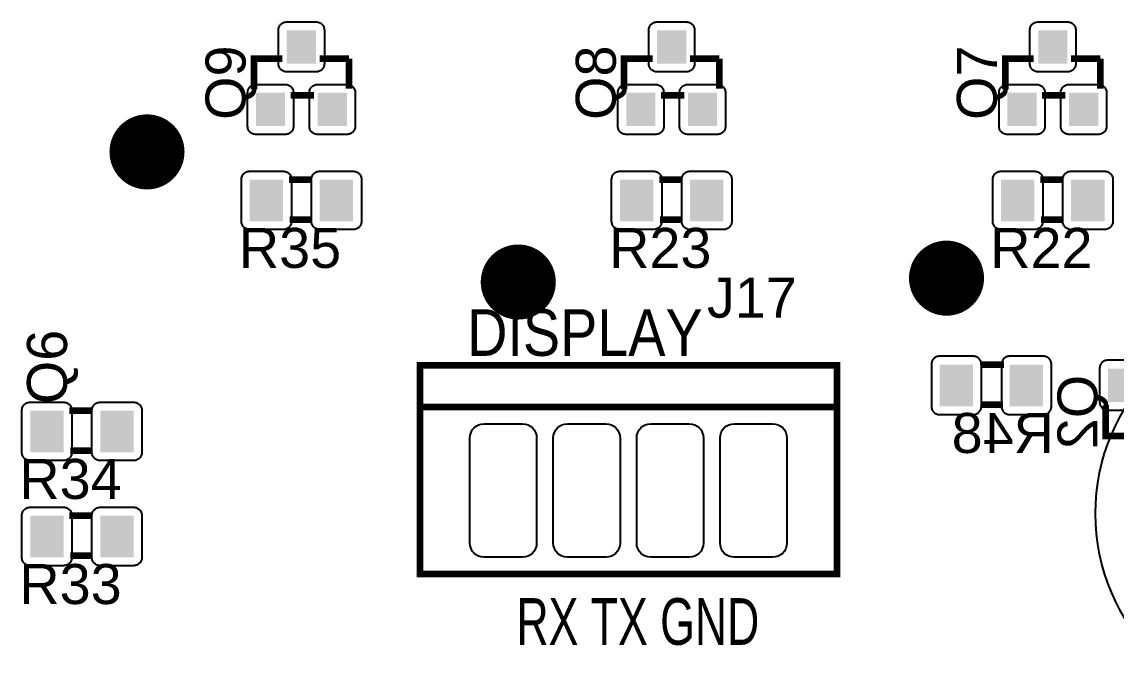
# Model space of a CAD drawing. Header units: inches. Extents: x -2.29 to 2.29, y -2.44 to 2.44.
# Drawn here: x -0.597 to 0.715, y 0.016 to 0.778 of the extents above; entities that cross this region are included whole.
import ezdxf

# ---------------------------------------------------------------- set-up
doc = ezdxf.new("R2010")
doc.units = ezdxf.units.IN
doc.layers.get('0').update_dxf_attribs({"linetype": 'CONTINUOUS'})

# ---------------------------------------------------------------- blocks, each defined once
blk = doc.blocks.new('RPAD')
blk.add_trace([(-0.5, -0.5), (-0.5, 0.5), (0.5, -0.5), (0.5, 0.5)])
blk = doc.blocks.new('EPAD')
at = {"const_width": 0.5}
blk.add_lwpolyline([(-0.25, 0, 1), (0.25, 0, 1)], format="xyb", close=True, dxfattribs=at)

msp = doc.modelspace()

# ---------------------------------------------------------------- linework, layer by layer
for points in [[(-0.244232, 0.718374), (-0.279232, 0.718374), (-0.280272, 0.718424), (-0.281277, 0.718573), (-0.282244, 0.718815), (-0.283168, 0.719146), (-0.284044, 0.71956), (-0.284868, 0.720055), (-0.285636, 0.720624), (-0.286342, 0.721265), (-0.286982, 0.721971), (-0.287551, 0.722738), (-0.288046, 0.723562), (-0.288461, 0.724439), (-0.288791, 0.725363), (-0.289033, 0.72633), (-0.289182, 0.727335), (-0.289232, 0.728374), (-0.289232, 0.768374), (-0.289182, 0.769413), (-0.289033, 0.770419), (-0.288791, 0.771385), (-0.288461, 0.772309), (-0.288046, 0.773186), (-0.287551, 0.77401), (-0.286982, 0.774777), (-0.286342, 0.775483), (-0.285636, 0.776124), (-0.284868, 0.776693), (-0.284044, 0.777188), (-0.283168, 0.777602), (-0.282244, 0.777933), (-0.281277, 0.778175), (-0.280272, 0.778324), (-0.279232, 0.778374), (-0.244232, 0.778374), (-0.243193, 0.778324), (-0.242188, 0.778175), (-0.241221, 0.777933), (-0.240297, 0.777602), (-0.23942, 0.777188), (-0.238596, 0.776693), (-0.237829, 0.776124), (-0.237123, 0.775483), (-0.236483, 0.774777), (-0.235913, 0.77401), (-0.235419, 0.773186), (-0.235004, 0.772309), (-0.234673, 0.771385), (-0.234431, 0.770419), (-0.234283, 0.769413), (-0.234232, 0.768374), (-0.234232, 0.728374), (-0.234283, 0.727335), (-0.234431, 0.72633), (-0.234673, 0.725363), (-0.235004, 0.724439), (-0.235419, 0.723562), (-0.235913, 0.722738), (-0.236483, 0.721971), (-0.237123, 0.721265), (-0.237829, 0.720624), (-0.238596, 0.720055), (-0.23942, 0.71956), (-0.240297, 0.719146), (-0.241221, 0.718815), (-0.242188, 0.718573), (-0.243193, 0.718424), (-0.244232, 0.718374)], [(0.199768, 0.718374), (0.164768, 0.718374), (0.163728, 0.718424), (0.162723, 0.718573), (0.161756, 0.718815), (0.160832, 0.719146), (0.159956, 0.71956), (0.159132, 0.720055), (0.158364, 0.720624), (0.157658, 0.721265), (0.157018, 0.721971), (0.156449, 0.722738), (0.155954, 0.723562), (0.155539, 0.724439), (0.155209, 0.725363), (0.154967, 0.72633), (0.154818, 0.727335), (0.154768, 0.728374), (0.154768, 0.768374), (0.154818, 0.769413), (0.154967, 0.770419), (0.155209, 0.771385), (0.155539, 0.772309), (0.155954, 0.773186), (0.156449, 0.77401), (0.157018, 0.774777), (0.157658, 0.775483), (0.158364, 0.776124), (0.159132, 0.776693), (0.159956, 0.777188), (0.160832, 0.777602), (0.161756, 0.777933), (0.162723, 0.778175), (0.163728, 0.778324), (0.164768, 0.778374), (0.199768, 0.778374), (0.200807, 0.778324), (0.201812, 0.778175), (0.202779, 0.777933), (0.203703, 0.777602), (0.20458, 0.777188), (0.205404, 0.776693), (0.206171, 0.776124), (0.206877, 0.775483), (0.207517, 0.774777), (0.208087, 0.77401), (0.208581, 0.773186), (0.208996, 0.772309), (0.209327, 0.771385), (0.209569, 0.770419), (0.209717, 0.769413), (0.209768, 0.768374), (0.209768, 0.728374), (0.209717, 0.727335), (0.209569, 0.72633), (0.209327, 0.725363), (0.208996, 0.724439), (0.208581, 0.723562), (0.208087, 0.722738), (0.207517, 0.721971), (0.206877, 0.721265), (0.206171, 0.720624), (0.205404, 0.720055), (0.20458, 0.71956), (0.203703, 0.719146), (0.202779, 0.718815), (0.201812, 0.718573), (0.200807, 0.718424), (0.199768, 0.718374)], [(0.656768, 0.718374), (0.621768, 0.718374), (0.620728, 0.718424), (0.619723, 0.718573), (0.618756, 0.718815), (0.617832, 0.719146), (0.616956, 0.71956), (0.616132, 0.720055), (0.615364, 0.720624), (0.614658, 0.721265), (0.614018, 0.721971), (0.613449, 0.722738), (0.612954, 0.723562), (0.612539, 0.724439), (0.612209, 0.725363), (0.611967, 0.72633), (0.611818, 0.727335), (0.611768, 0.728374), (0.611768, 0.768374), (0.611818, 0.769413), (0.611967, 0.770419), (0.612209, 0.771385), (0.612539, 0.772309), (0.612954, 0.773186), (0.613449, 0.77401), (0.614018, 0.774777), (0.614658, 0.775483), (0.615364, 0.776124), (0.616132, 0.776693), (0.616956, 0.777188), (0.617832, 0.777602), (0.618756, 0.777933), (0.619723, 0.778175), (0.620728, 0.778324), (0.621768, 0.778374), (0.656768, 0.778374), (0.657807, 0.778324), (0.658812, 0.778175), (0.659779, 0.777933), (0.660703, 0.777602), (0.66158, 0.777188), (0.662404, 0.776693), (0.663171, 0.776124), (0.663877, 0.775483), (0.664517, 0.774777), (0.665087, 0.77401), (0.665581, 0.773186), (0.665996, 0.772309), (0.666327, 0.771385), (0.666569, 0.770419), (0.666717, 0.769413), (0.666768, 0.768374), (0.666768, 0.728374), (0.666717, 0.727335), (0.666569, 0.72633), (0.666327, 0.725363), (0.665996, 0.724439), (0.665581, 0.723562), (0.665087, 0.722738), (0.664517, 0.721971), (0.663877, 0.721265), (0.663171, 0.720624), (0.662404, 0.720055), (0.66158, 0.71956), (0.660703, 0.719146), (0.659779, 0.718815), (0.658812, 0.718573), (0.657807, 0.718424), (0.656768, 0.718374)], [(-0.281232, 0.643374), (-0.316232, 0.643374), (-0.317272, 0.643424), (-0.318277, 0.643573), (-0.319244, 0.643815), (-0.320168, 0.644146), (-0.321044, 0.64456), (-0.321868, 0.645055), (-0.322636, 0.645624), (-0.323342, 0.646265), (-0.323982, 0.646971), (-0.324551, 0.647738), (-0.325046, 0.648562), (-0.325461, 0.649439), (-0.325791, 0.650363), (-0.326033, 0.65133), (-0.326182, 0.652335), (-0.326232, 0.653374), (-0.326232, 0.693374), (-0.326182, 0.694413), (-0.326033, 0.695419), (-0.325791, 0.696385), (-0.325461, 0.697309), (-0.325046, 0.698186), (-0.324551, 0.69901), (-0.323982, 0.699777), (-0.323342, 0.700483), (-0.322636, 0.701124), (-0.321868, 0.701693), (-0.321044, 0.702188), (-0.320168, 0.702602), (-0.319244, 0.702933), (-0.318277, 0.703175), (-0.317272, 0.703324), (-0.316232, 0.703374), (-0.281232, 0.703374), (-0.280193, 0.703324), (-0.279188, 0.703175), (-0.278221, 0.702933), (-0.277297, 0.702602), (-0.27642, 0.702188), (-0.275596, 0.701693), (-0.274829, 0.701124), (-0.274123, 0.700483), (-0.273483, 0.699777), (-0.272913, 0.69901), (-0.272419, 0.698186), (-0.272004, 0.697309), (-0.271673, 0.696385), (-0.271431, 0.695419), (-0.271283, 0.694413), (-0.271232, 0.693374), (-0.271232, 0.653374), (-0.271283, 0.652335), (-0.271431, 0.65133), (-0.271673, 0.650363), (-0.272004, 0.649439), (-0.272419, 0.648562), (-0.272913, 0.647738), (-0.273483, 0.646971), (-0.274123, 0.646265), (-0.274829, 0.645624), (-0.275596, 0.645055), (-0.27642, 0.64456), (-0.277297, 0.644146), (-0.278221, 0.643815), (-0.279188, 0.643573), (-0.280193, 0.643424), (-0.281232, 0.643374)], [(-0.207232, 0.643374), (-0.242232, 0.643374), (-0.243272, 0.643424), (-0.244277, 0.643573), (-0.245244, 0.643815), (-0.246168, 0.644146), (-0.247044, 0.64456), (-0.247868, 0.645055), (-0.248636, 0.645624), (-0.249342, 0.646265), (-0.249982, 0.646971), (-0.250551, 0.647738), (-0.251046, 0.648562), (-0.251461, 0.649439), (-0.251791, 0.650363), (-0.252033, 0.65133), (-0.252182, 0.652335), (-0.252232, 0.653374), (-0.252232, 0.693374), (-0.252182, 0.694413), (-0.252033, 0.695419), (-0.251791, 0.696385), (-0.251461, 0.697309), (-0.251046, 0.698186), (-0.250551, 0.69901), (-0.249982, 0.699777), (-0.249342, 0.700483), (-0.248636, 0.701124), (-0.247868, 0.701693), (-0.247044, 0.702188), (-0.246168, 0.702602), (-0.245244, 0.702933), (-0.244277, 0.703175), (-0.243272, 0.703324), (-0.242232, 0.703374), (-0.207232, 0.703374), (-0.206193, 0.703324), (-0.205188, 0.703175), (-0.204221, 0.702933), (-0.203297, 0.702602), (-0.20242, 0.702188), (-0.201596, 0.701693), (-0.200829, 0.701124), (-0.200123, 0.700483), (-0.199483, 0.699777), (-0.198913, 0.69901), (-0.198419, 0.698186), (-0.198004, 0.697309), (-0.197673, 0.696385), (-0.197431, 0.695419), (-0.197283, 0.694413), (-0.197232, 0.693374), (-0.197232, 0.653374), (-0.197283, 0.652335), (-0.197431, 0.65133), (-0.197673, 0.650363), (-0.198004, 0.649439), (-0.198419, 0.648562), (-0.198913, 0.647738), (-0.199483, 0.646971), (-0.200123, 0.646265), (-0.200829, 0.645624), (-0.201596, 0.645055), (-0.20242, 0.64456), (-0.203297, 0.644146), (-0.204221, 0.643815), (-0.205188, 0.643573), (-0.206193, 0.643424), (-0.207232, 0.643374)], [(0.162768, 0.643374), (0.127768, 0.643374), (0.126728, 0.643424), (0.125723, 0.643573), (0.124756, 0.643815), (0.123832, 0.644146), (0.122956, 0.64456), (0.122132, 0.645055), (0.121364, 0.645624), (0.120658, 0.646265), (0.120018, 0.646971), (0.119449, 0.647738), (0.118954, 0.648562), (0.118539, 0.649439), (0.118209, 0.650363), (0.117967, 0.65133), (0.117818, 0.652335), (0.117768, 0.653374), (0.117768, 0.693374), (0.117818, 0.694413), (0.117967, 0.695419), (0.118209, 0.696385), (0.118539, 0.697309), (0.118954, 0.698186), (0.119449, 0.69901), (0.120018, 0.699777), (0.120658, 0.700483), (0.121364, 0.701124), (0.122132, 0.701693), (0.122956, 0.702188), (0.123832, 0.702602), (0.124756, 0.702933), (0.125723, 0.703175), (0.126728, 0.703324), (0.127768, 0.703374), (0.162768, 0.703374), (0.163807, 0.703324), (0.164812, 0.703175), (0.165779, 0.702933), (0.166703, 0.702602), (0.16758, 0.702188), (0.168404, 0.701693), (0.169171, 0.701124), (0.169877, 0.700483), (0.170517, 0.699777), (0.171087, 0.69901), (0.171581, 0.698186), (0.171996, 0.697309), (0.172327, 0.696385), (0.172569, 0.695419), (0.172717, 0.694413), (0.172768, 0.693374), (0.172768, 0.653374), (0.172717, 0.652335), (0.172569, 0.65133), (0.172327, 0.650363), (0.171996, 0.649439), (0.171581, 0.648562), (0.171087, 0.647738), (0.170517, 0.646971), (0.169877, 0.646265), (0.169171, 0.645624), (0.168404, 0.645055), (0.16758, 0.64456), (0.166703, 0.644146), (0.165779, 0.643815), (0.164812, 0.643573), (0.163807, 0.643424), (0.162768, 0.643374)], [(0.236768, 0.643374), (0.201768, 0.643374), (0.200728, 0.643424), (0.199723, 0.643573), (0.198756, 0.643815), (0.197832, 0.644146), (0.196956, 0.64456), (0.196132, 0.645055), (0.195364, 0.645624), (0.194658, 0.646265), (0.194018, 0.646971), (0.193449, 0.647738), (0.192954, 0.648562), (0.192539, 0.649439), (0.192209, 0.650363), (0.191967, 0.65133), (0.191818, 0.652335), (0.191768, 0.653374), (0.191768, 0.693374), (0.191818, 0.694413), (0.191967, 0.695419), (0.192209, 0.696385), (0.192539, 0.697309), (0.192954, 0.698186), (0.193449, 0.69901), (0.194018, 0.699777), (0.194658, 0.700483), (0.195364, 0.701124), (0.196132, 0.701693), (0.196956, 0.702188), (0.197832, 0.702602), (0.198756, 0.702933), (0.199723, 0.703175), (0.200728, 0.703324), (0.201768, 0.703374), (0.236768, 0.703374), (0.237807, 0.703324), (0.238812, 0.703175), (0.239779, 0.702933), (0.240703, 0.702602), (0.24158, 0.702188), (0.242404, 0.701693), (0.243171, 0.701124), (0.243877, 0.700483), (0.244517, 0.699777), (0.245087, 0.69901), (0.245581, 0.698186), (0.245996, 0.697309), (0.246327, 0.696385), (0.246569, 0.695419), (0.246717, 0.694413), (0.246768, 0.693374), (0.246768, 0.653374), (0.246717, 0.652335), (0.246569, 0.65133), (0.246327, 0.650363), (0.245996, 0.649439), (0.245581, 0.648562), (0.245087, 0.647738), (0.244517, 0.646971), (0.243877, 0.646265), (0.243171, 0.645624), (0.242404, 0.645055), (0.24158, 0.64456), (0.240703, 0.644146), (0.239779, 0.643815), (0.238812, 0.643573), (0.237807, 0.643424), (0.236768, 0.643374)], [(0.619768, 0.643374), (0.584768, 0.643374), (0.583728, 0.643424), (0.582723, 0.643573), (0.581756, 0.643815), (0.580832, 0.644146), (0.579956, 0.64456), (0.579132, 0.645055), (0.578364, 0.645624), (0.577658, 0.646265), (0.577018, 0.646971), (0.576449, 0.647738), (0.575954, 0.648562), (0.575539, 0.649439), (0.575209, 0.650363), (0.574967, 0.65133), (0.574818, 0.652335), (0.574768, 0.653374), (0.574768, 0.693374), (0.574818, 0.694413), (0.574967, 0.695419), (0.575209, 0.696385), (0.575539, 0.697309), (0.575954, 0.698186), (0.576449, 0.69901), (0.577018, 0.699777), (0.577658, 0.700483), (0.578364, 0.701124), (0.579132, 0.701693), (0.579956, 0.702188), (0.580832, 0.702602), (0.581756, 0.702933), (0.582723, 0.703175), (0.583728, 0.703324), (0.584768, 0.703374), (0.619768, 0.703374), (0.620807, 0.703324), (0.621812, 0.703175), (0.622779, 0.702933), (0.623703, 0.702602), (0.62458, 0.702188), (0.625404, 0.701693), (0.626171, 0.701124), (0.626877, 0.700483), (0.627517, 0.699777), (0.628087, 0.69901), (0.628581, 0.698186), (0.628996, 0.697309), (0.629327, 0.696385), (0.629569, 0.695419), (0.629717, 0.694413), (0.629768, 0.693374), (0.629768, 0.653374), (0.629717, 0.652335), (0.629569, 0.65133), (0.629327, 0.650363), (0.628996, 0.649439), (0.628581, 0.648562), (0.628087, 0.647738), (0.627517, 0.646971), (0.626877, 0.646265), (0.626171, 0.645624), (0.625404, 0.645055), (0.62458, 0.64456), (0.623703, 0.644146), (0.622779, 0.643815), (0.621812, 0.643573), (0.620807, 0.643424), (0.619768, 0.643374)], [(0.693768, 0.643374), (0.658768, 0.643374), (0.657728, 0.643424), (0.656723, 0.643573), (0.655756, 0.643815), (0.654832, 0.644146), (0.653956, 0.64456), (0.653132, 0.645055), (0.652364, 0.645624), (0.651658, 0.646265), (0.651018, 0.646971), (0.650449, 0.647738), (0.649954, 0.648562), (0.649539, 0.649439), (0.649209, 0.650363), (0.648967, 0.65133), (0.648818, 0.652335), (0.648768, 0.653374), (0.648768, 0.693374), (0.648818, 0.694413), (0.648967, 0.695419), (0.649209, 0.696385), (0.649539, 0.697309), (0.649954, 0.698186), (0.650449, 0.69901), (0.651018, 0.699777), (0.651658, 0.700483), (0.652364, 0.701124), (0.653132, 0.701693), (0.653956, 0.702188), (0.654832, 0.702602), (0.655756, 0.702933), (0.656723, 0.703175), (0.657728, 0.703324), (0.658768, 0.703374), (0.693768, 0.703374), (0.694807, 0.703324), (0.695812, 0.703175), (0.696779, 0.702933), (0.697703, 0.702602), (0.69858, 0.702188), (0.699404, 0.701693), (0.700171, 0.701124), (0.700877, 0.700483), (0.701517, 0.699777), (0.702087, 0.69901), (0.702581, 0.698186), (0.702996, 0.697309), (0.703327, 0.696385), (0.703569, 0.695419), (0.703717, 0.694413), (0.703768, 0.693374), (0.703768, 0.653374), (0.703717, 0.652335), (0.703569, 0.65133), (0.703327, 0.650363), (0.702996, 0.649439), (0.702581, 0.648562), (0.702087, 0.647738), (0.701517, 0.646971), (0.700877, 0.646265), (0.700171, 0.645624), (0.699404, 0.645055), (0.69858, 0.64456), (0.697703, 0.644146), (0.696779, 0.643815), (0.695812, 0.643573), (0.694807, 0.643424), (0.693768, 0.643374)], [(-0.283732, 0.529374), (-0.323732, 0.529374), (-0.324772, 0.529424), (-0.325777, 0.529573), (-0.326744, 0.529815), (-0.327668, 0.530146), (-0.328544, 0.53056), (-0.329368, 0.531055), (-0.330136, 0.531624), (-0.330842, 0.532265), (-0.331482, 0.532971), (-0.332051, 0.533738), (-0.332546, 0.534562), (-0.332961, 0.535439), (-0.333291, 0.536363), (-0.333533, 0.53733), (-0.333682, 0.538335), (-0.333732, 0.539374), (-0.333732, 0.589374), (-0.333682, 0.590413), (-0.333533, 0.591419), (-0.333291, 0.592385), (-0.332961, 0.593309), (-0.332546, 0.594186), (-0.332051, 0.59501), (-0.331482, 0.595777), (-0.330842, 0.596483), (-0.330136, 0.597124), (-0.329368, 0.597693), (-0.328544, 0.598188), (-0.327668, 0.598602), (-0.326744, 0.598933), (-0.325777, 0.599175), (-0.324772, 0.599324), (-0.323732, 0.599374), (-0.283732, 0.599374), (-0.282693, 0.599324), (-0.281688, 0.599175), (-0.280721, 0.598933), (-0.279797, 0.598602), (-0.27892, 0.598188), (-0.278096, 0.597693), (-0.277329, 0.597124), (-0.276623, 0.596483), (-0.275983, 0.595777), (-0.275413, 0.59501), (-0.274919, 0.594186), (-0.274504, 0.593309), (-0.274173, 0.592385), (-0.273931, 0.591419), (-0.273783, 0.590413), (-0.273732, 0.589374), (-0.273732, 0.539374), (-0.273783, 0.538335), (-0.273931, 0.53733), (-0.274173, 0.536363), (-0.274504, 0.535439), (-0.274919, 0.534562), (-0.275413, 0.533738), (-0.275983, 0.532971), (-0.276623, 0.532265), (-0.277329, 0.531624), (-0.278096, 0.531055), (-0.27892, 0.53056), (-0.279797, 0.530146), (-0.280721, 0.529815), (-0.281688, 0.529573), (-0.282693, 0.529424), (-0.283732, 0.529374)], [(-0.199732, 0.529374), (-0.239732, 0.529374), (-0.240772, 0.529424), (-0.241777, 0.529573), (-0.242744, 0.529815), (-0.243668, 0.530146), (-0.244544, 0.53056), (-0.245368, 0.531055), (-0.246136, 0.531624), (-0.246842, 0.532265), (-0.247482, 0.532971), (-0.248051, 0.533738), (-0.248546, 0.534562), (-0.248961, 0.535439), (-0.249291, 0.536363), (-0.249533, 0.53733), (-0.249682, 0.538335), (-0.249732, 0.539374), (-0.249732, 0.589374), (-0.249682, 0.590413), (-0.249533, 0.591419), (-0.249291, 0.592385), (-0.248961, 0.593309), (-0.248546, 0.594186), (-0.248051, 0.59501), (-0.247482, 0.595777), (-0.246842, 0.596483), (-0.246136, 0.597124), (-0.245368, 0.597693), (-0.244544, 0.598188), (-0.243668, 0.598602), (-0.242744, 0.598933), (-0.241777, 0.599175), (-0.240772, 0.599324), (-0.239732, 0.599374), (-0.199732, 0.599374), (-0.198693, 0.599324), (-0.197688, 0.599175), (-0.196721, 0.598933), (-0.195797, 0.598602), (-0.19492, 0.598188), (-0.194096, 0.597693), (-0.193329, 0.597124), (-0.192623, 0.596483), (-0.191983, 0.595777), (-0.191413, 0.59501), (-0.190919, 0.594186), (-0.190504, 0.593309), (-0.190173, 0.592385), (-0.189931, 0.591419), (-0.189783, 0.590413), (-0.189732, 0.589374), (-0.189732, 0.539374), (-0.189783, 0.538335), (-0.189931, 0.53733), (-0.190173, 0.536363), (-0.190504, 0.535439), (-0.190919, 0.534562), (-0.191413, 0.533738), (-0.191983, 0.532971), (-0.192623, 0.532265), (-0.193329, 0.531624), (-0.194096, 0.531055), (-0.19492, 0.53056), (-0.195797, 0.530146), (-0.196721, 0.529815), (-0.197688, 0.529573), (-0.198693, 0.529424), (-0.199732, 0.529374)], [(0.160268, 0.529374), (0.120268, 0.529374), (0.119228, 0.529424), (0.118223, 0.529573), (0.117256, 0.529815), (0.116332, 0.530146), (0.115456, 0.53056), (0.114632, 0.531055), (0.113864, 0.531624), (0.113158, 0.532265), (0.112518, 0.532971), (0.111949, 0.533738), (0.111454, 0.534562), (0.111039, 0.535439), (0.110709, 0.536363), (0.110467, 0.53733), (0.110318, 0.538335), (0.110268, 0.539374), (0.110268, 0.589374), (0.110318, 0.590413), (0.110467, 0.591419), (0.110709, 0.592385), (0.111039, 0.593309), (0.111454, 0.594186), (0.111949, 0.59501), (0.112518, 0.595777), (0.113158, 0.596483), (0.113864, 0.597124), (0.114632, 0.597693), (0.115456, 0.598188), (0.116332, 0.598602), (0.117256, 0.598933), (0.118223, 0.599175), (0.119228, 0.599324), (0.120268, 0.599374), (0.160268, 0.599374), (0.161307, 0.599324), (0.162312, 0.599175), (0.163279, 0.598933), (0.164203, 0.598602), (0.16508, 0.598188), (0.165904, 0.597693), (0.166671, 0.597124), (0.167377, 0.596483), (0.168017, 0.595777), (0.168587, 0.59501), (0.169081, 0.594186), (0.169496, 0.593309), (0.169827, 0.592385), (0.170069, 0.591419), (0.170217, 0.590413), (0.170268, 0.589374), (0.170268, 0.539374), (0.170217, 0.538335), (0.170069, 0.53733), (0.169827, 0.536363), (0.169496, 0.535439), (0.169081, 0.534562), (0.168587, 0.533738), (0.168017, 0.532971), (0.167377, 0.532265), (0.166671, 0.531624), (0.165904, 0.531055), (0.16508, 0.53056), (0.164203, 0.530146), (0.163279, 0.529815), (0.162312, 0.529573), (0.161307, 0.529424), (0.160268, 0.529374)], [(0.244268, 0.529374), (0.204268, 0.529374), (0.203228, 0.529424), (0.202223, 0.529573), (0.201256, 0.529815), (0.200332, 0.530146), (0.199456, 0.53056), (0.198632, 0.531055), (0.197864, 0.531624), (0.197158, 0.532265), (0.196518, 0.532971), (0.195949, 0.533738), (0.195454, 0.534562), (0.195039, 0.535439), (0.194709, 0.536363), (0.194467, 0.53733), (0.194318, 0.538335), (0.194268, 0.539374), (0.194268, 0.589374), (0.194318, 0.590413), (0.194467, 0.591419), (0.194709, 0.592385), (0.195039, 0.593309), (0.195454, 0.594186), (0.195949, 0.59501), (0.196518, 0.595777), (0.197158, 0.596483), (0.197864, 0.597124), (0.198632, 0.597693), (0.199456, 0.598188), (0.200332, 0.598602), (0.201256, 0.598933), (0.202223, 0.599175), (0.203228, 0.599324), (0.204268, 0.599374), (0.244268, 0.599374), (0.245307, 0.599324), (0.246312, 0.599175), (0.247279, 0.598933), (0.248203, 0.598602), (0.24908, 0.598188), (0.249904, 0.597693), (0.250671, 0.597124), (0.251377, 0.596483), (0.252017, 0.595777), (0.252587, 0.59501), (0.253081, 0.594186), (0.253496, 0.593309), (0.253827, 0.592385), (0.254069, 0.591419), (0.254217, 0.590413), (0.254268, 0.589374), (0.254268, 0.539374), (0.254217, 0.538335), (0.254069, 0.53733), (0.253827, 0.536363), (0.253496, 0.535439), (0.253081, 0.534562), (0.252587, 0.533738), (0.252017, 0.532971), (0.251377, 0.532265), (0.250671, 0.531624), (0.249904, 0.531055), (0.24908, 0.53056), (0.248203, 0.530146), (0.247279, 0.529815), (0.246312, 0.529573), (0.245307, 0.529424), (0.244268, 0.529374)], [(0.617268, 0.529374), (0.577268, 0.529374), (0.576228, 0.529424), (0.575223, 0.529573), (0.574256, 0.529815), (0.573332, 0.530146), (0.572456, 0.53056), (0.571632, 0.531055), (0.570864, 0.531624), (0.570158, 0.532265), (0.569518, 0.532971), (0.568949, 0.533738), (0.568454, 0.534562), (0.568039, 0.535439), (0.567709, 0.536363), (0.567467, 0.53733), (0.567318, 0.538335), (0.567268, 0.539374), (0.567268, 0.589374), (0.567318, 0.590413), (0.567467, 0.591419), (0.567709, 0.592385), (0.568039, 0.593309), (0.568454, 0.594186), (0.568949, 0.59501), (0.569518, 0.595777), (0.570158, 0.596483), (0.570864, 0.597124), (0.571632, 0.597693), (0.572456, 0.598188), (0.573332, 0.598602), (0.574256, 0.598933), (0.575223, 0.599175), (0.576228, 0.599324), (0.577268, 0.599374), (0.617268, 0.599374), (0.618307, 0.599324), (0.619312, 0.599175), (0.620279, 0.598933), (0.621203, 0.598602), (0.62208, 0.598188), (0.622904, 0.597693), (0.623671, 0.597124), (0.624377, 0.596483), (0.625017, 0.595777), (0.625587, 0.59501), (0.626081, 0.594186), (0.626496, 0.593309), (0.626827, 0.592385), (0.627069, 0.591419), (0.627217, 0.590413), (0.627268, 0.589374), (0.627268, 0.539374), (0.627217, 0.538335), (0.627069, 0.53733), (0.626827, 0.536363), (0.626496, 0.535439), (0.626081, 0.534562), (0.625587, 0.533738), (0.625017, 0.532971), (0.624377, 0.532265), (0.623671, 0.531624), (0.622904, 0.531055), (0.62208, 0.53056), (0.621203, 0.530146), (0.620279, 0.529815), (0.619312, 0.529573), (0.618307, 0.529424), (0.617268, 0.529374)], [(0.701268, 0.529374), (0.661268, 0.529374), (0.660228, 0.529424), (0.659223, 0.529573), (0.658256, 0.529815), (0.657332, 0.530146), (0.656456, 0.53056), (0.655632, 0.531055), (0.654864, 0.531624), (0.654158, 0.532265), (0.653518, 0.532971), (0.652949, 0.533738), (0.652454, 0.534562), (0.652039, 0.535439), (0.651709, 0.536363), (0.651467, 0.53733), (0.651318, 0.538335), (0.651268, 0.539374), (0.651268, 0.589374), (0.651318, 0.590413), (0.651467, 0.591419), (0.651709, 0.592385), (0.652039, 0.593309), (0.652454, 0.594186), (0.652949, 0.59501), (0.653518, 0.595777), (0.654158, 0.596483), (0.654864, 0.597124), (0.655632, 0.597693), (0.656456, 0.598188), (0.657332, 0.598602), (0.658256, 0.598933), (0.659223, 0.599175), (0.660228, 0.599324), (0.661268, 0.599374), (0.701268, 0.599374), (0.702307, 0.599324), (0.703312, 0.599175), (0.704279, 0.598933), (0.705203, 0.598602), (0.70608, 0.598188), (0.706904, 0.597693), (0.707671, 0.597124), (0.708377, 0.596483), (0.709017, 0.595777), (0.709587, 0.59501), (0.710081, 0.594186), (0.710496, 0.593309), (0.710827, 0.592385), (0.711069, 0.591419), (0.711217, 0.590413), (0.711268, 0.589374), (0.711268, 0.539374), (0.711217, 0.538335), (0.711069, 0.53733), (0.710827, 0.536363), (0.710496, 0.535439), (0.710081, 0.534562), (0.709587, 0.533738), (0.709017, 0.532971), (0.708377, 0.532265), (0.707671, 0.531624), (0.706904, 0.531055), (0.70608, 0.53056), (0.705203, 0.530146), (0.704279, 0.529815), (0.703312, 0.529573), (0.702307, 0.529424), (0.701268, 0.529374)], [(0.503622, 0.30752), (0.543622, 0.30752), (0.544661, 0.30757), (0.545667, 0.307719), (0.546633, 0.307961), (0.547557, 0.308291), (0.548434, 0.308706), (0.549258, 0.309201), (0.550026, 0.30977), (0.550731, 0.31041), (0.551372, 0.311117), (0.551941, 0.311884), (0.552435, 0.312708), (0.55285, 0.313584), (0.553181, 0.314508), (0.553423, 0.315475), (0.553572, 0.31648), (0.553622, 0.31752), (0.553622, 0.36752), (0.553572, 0.368559), (0.553423, 0.369564), (0.553181, 0.370531), (0.55285, 0.371455), (0.552435, 0.372331), (0.551941, 0.373156), (0.551372, 0.373923), (0.550731, 0.374629), (0.550026, 0.375269), (0.549258, 0.375839), (0.548434, 0.376333), (0.547557, 0.376748), (0.546633, 0.377079), (0.545667, 0.377321), (0.544661, 0.377469), (0.543622, 0.37752), (0.503622, 0.37752), (0.502583, 0.377469), (0.501578, 0.377321), (0.500611, 0.377079), (0.499687, 0.376748), (0.49881, 0.376333), (0.497986, 0.375839), (0.497219, 0.375269), (0.496513, 0.374629), (0.495872, 0.373923), (0.495303, 0.373156), (0.494809, 0.372331), (0.494394, 0.371455), (0.494063, 0.370531), (0.493821, 0.369564), (0.493672, 0.368559), (0.493622, 0.36752), (0.493622, 0.31752), (0.493672, 0.31648), (0.493821, 0.315475), (0.494063, 0.314508), (0.494394, 0.313584), (0.494809, 0.312708), (0.495303, 0.311884), (0.495872, 0.311117), (0.496513, 0.31041), (0.497219, 0.30977), (0.497986, 0.309201), (0.49881, 0.308706), (0.499687, 0.308291), (0.500611, 0.307961), (0.501578, 0.307719), (0.502583, 0.30757), (0.503622, 0.30752)], [(0.587622, 0.30752), (0.627622, 0.30752), (0.628661, 0.30757), (0.629667, 0.307719), (0.630633, 0.307961), (0.631557, 0.308291), (0.632434, 0.308706), (0.633258, 0.309201), (0.634026, 0.30977), (0.634731, 0.31041), (0.635372, 0.311117), (0.635941, 0.311884), (0.636435, 0.312708), (0.63685, 0.313584), (0.637181, 0.314508), (0.637423, 0.315475), (0.637572, 0.31648), (0.637622, 0.31752), (0.637622, 0.36752), (0.637572, 0.368559), (0.637423, 0.369564), (0.637181, 0.370531), (0.63685, 0.371455), (0.636435, 0.372331), (0.635941, 0.373156), (0.635372, 0.373923), (0.634731, 0.374629), (0.634026, 0.375269), (0.633258, 0.375839), (0.632434, 0.376333), (0.631557, 0.376748), (0.630633, 0.377079), (0.629667, 0.377321), (0.628661, 0.377469), (0.627622, 0.37752), (0.587622, 0.37752), (0.586583, 0.377469), (0.585578, 0.377321), (0.584611, 0.377079), (0.583687, 0.376748), (0.58281, 0.376333), (0.581986, 0.375839), (0.581219, 0.375269), (0.580513, 0.374629), (0.579872, 0.373923), (0.579303, 0.373156), (0.578809, 0.372331), (0.578394, 0.371455), (0.578063, 0.370531), (0.577821, 0.369564), (0.577672, 0.368559), (0.577622, 0.36752), (0.577622, 0.31752), (0.577672, 0.31648), (0.577821, 0.315475), (0.578063, 0.314508), (0.578394, 0.313584), (0.578809, 0.312708), (0.579303, 0.311884), (0.579872, 0.311117), (0.580513, 0.31041), (0.581219, 0.30977), (0.581986, 0.309201), (0.58281, 0.308706), (0.583687, 0.308291), (0.584611, 0.307961), (0.585578, 0.307719), (0.586583, 0.30757), (0.587622, 0.30752)], [(-0.546929, 0.252402), (-0.586929, 0.252402), (-0.587969, 0.252452), (-0.588974, 0.2526), (-0.589941, 0.252843), (-0.590865, 0.253173), (-0.591741, 0.253588), (-0.592565, 0.254083), (-0.593333, 0.254652), (-0.594039, 0.255292), (-0.594679, 0.255998), (-0.595248, 0.256766), (-0.595743, 0.25759), (-0.596157, 0.258466), (-0.596488, 0.25939), (-0.59673, 0.260357), (-0.596879, 0.261362), (-0.596929, 0.262402), (-0.596929, 0.312402), (-0.596879, 0.313441), (-0.59673, 0.314446), (-0.596488, 0.315413), (-0.596157, 0.316337), (-0.595743, 0.317213), (-0.595248, 0.318037), (-0.594679, 0.318805), (-0.594039, 0.319511), (-0.593333, 0.320151), (-0.592565, 0.32072), (-0.591741, 0.321215), (-0.590865, 0.32163), (-0.589941, 0.321961), (-0.588974, 0.322203), (-0.587969, 0.322351), (-0.586929, 0.322402), (-0.546929, 0.322402), (-0.54589, 0.322351), (-0.544885, 0.322203), (-0.543918, 0.321961), (-0.542994, 0.32163), (-0.542117, 0.321215), (-0.541293, 0.32072), (-0.540526, 0.320151), (-0.53982, 0.319511), (-0.53918, 0.318805), (-0.53861, 0.318037), (-0.538116, 0.317213), (-0.537701, 0.316337), (-0.53737, 0.315413), (-0.537128, 0.314446), (-0.53698, 0.313441), (-0.536929, 0.312402), (-0.536929, 0.262402), (-0.53698, 0.261362), (-0.537128, 0.260357), (-0.53737, 0.25939), (-0.537701, 0.258466), (-0.538116, 0.25759), (-0.53861, 0.256766), (-0.53918, 0.255998), (-0.53982, 0.255292), (-0.540526, 0.254652), (-0.541293, 0.254083), (-0.542117, 0.253588), (-0.542994, 0.253173), (-0.543918, 0.252843), (-0.544885, 0.2526), (-0.54589, 0.252452), (-0.546929, 0.252402)], [(-0.462929, 0.252402), (-0.502929, 0.252402), (-0.503969, 0.252452), (-0.504974, 0.2526), (-0.505941, 0.252843), (-0.506865, 0.253173), (-0.507741, 0.253588), (-0.508565, 0.254083), (-0.509333, 0.254652), (-0.510039, 0.255292), (-0.510679, 0.255998), (-0.511248, 0.256766), (-0.511743, 0.25759), (-0.512157, 0.258466), (-0.512488, 0.25939), (-0.51273, 0.260357), (-0.512879, 0.261362), (-0.512929, 0.262402), (-0.512929, 0.312402), (-0.512879, 0.313441), (-0.51273, 0.314446), (-0.512488, 0.315413), (-0.512157, 0.316337), (-0.511743, 0.317213), (-0.511248, 0.318037), (-0.510679, 0.318805), (-0.510039, 0.319511), (-0.509333, 0.320151), (-0.508565, 0.32072), (-0.507741, 0.321215), (-0.506865, 0.32163), (-0.505941, 0.321961), (-0.504974, 0.322203), (-0.503969, 0.322351), (-0.502929, 0.322402), (-0.462929, 0.322402), (-0.46189, 0.322351), (-0.460885, 0.322203), (-0.459918, 0.321961), (-0.458994, 0.32163), (-0.458117, 0.321215), (-0.457293, 0.32072), (-0.456526, 0.320151), (-0.45582, 0.319511), (-0.45518, 0.318805), (-0.45461, 0.318037), (-0.454116, 0.317213), (-0.453701, 0.316337), (-0.45337, 0.315413), (-0.453128, 0.314446), (-0.45298, 0.313441), (-0.452929, 0.312402), (-0.452929, 0.262402), (-0.45298, 0.261362), (-0.453128, 0.260357), (-0.45337, 0.25939), (-0.453701, 0.258466), (-0.454116, 0.25759), (-0.45461, 0.256766), (-0.45518, 0.255998), (-0.45582, 0.255292), (-0.456526, 0.254652), (-0.457293, 0.254083), (-0.458117, 0.253588), (-0.458994, 0.253173), (-0.459918, 0.252843), (-0.460885, 0.2526), (-0.46189, 0.252452), (-0.462929, 0.252402)], [(-0.042685, 0.296535), (0.003315, 0.296535), (0.006791, 0.296197), (0.010005, 0.295224), (0.012896, 0.293678), (0.015401, 0.291621), (0.017457, 0.289117), (0.019004, 0.286226), (0.019977, 0.283011), (0.020315, 0.279535), (0.020315, 0.153535), (0.019977, 0.150059), (0.019004, 0.146845), (0.017457, 0.143954), (0.015401, 0.14145), (0.012896, 0.139393), (0.010005, 0.137847), (0.006791, 0.136874), (0.003315, 0.136535), (-0.042685, 0.136535), (-0.046161, 0.136874), (-0.049375, 0.137847), (-0.052266, 0.139393), (-0.054771, 0.14145), (-0.056828, 0.143954), (-0.058374, 0.146845), (-0.059347, 0.150059), (-0.059685, 0.153535), (-0.059685, 0.279535), (-0.059347, 0.283011), (-0.058374, 0.286226), (-0.056828, 0.289117), (-0.054771, 0.291621), (-0.052266, 0.293678), (-0.049375, 0.295224), (-0.046161, 0.296197), (-0.042685, 0.296535)], [(0.057315, 0.296535), (0.103315, 0.296535), (0.106791, 0.296197), (0.110005, 0.295224), (0.112896, 0.293678), (0.115401, 0.291621), (0.117457, 0.289117), (0.119004, 0.286226), (0.119977, 0.283011), (0.120315, 0.279535), (0.120315, 0.153535), (0.119977, 0.150059), (0.119004, 0.146845), (0.117457, 0.143954), (0.115401, 0.14145), (0.112896, 0.139393), (0.110005, 0.137847), (0.106791, 0.136874), (0.103315, 0.136535), (0.057315, 0.136535), (0.053839, 0.136874), (0.050625, 0.137847), (0.047734, 0.139393), (0.045229, 0.14145), (0.043172, 0.143954), (0.041626, 0.146845), (0.040653, 0.150059), (0.040315, 0.153535), (0.040315, 0.279535), (0.040653, 0.283011), (0.041626, 0.286226), (0.043172, 0.289117), (0.045229, 0.291621), (0.047734, 0.293678), (0.050625, 0.295224), (0.053839, 0.296197), (0.057315, 0.296535)], [(0.157315, 0.296535), (0.203315, 0.296535), (0.206791, 0.296197), (0.210005, 0.295224), (0.212896, 0.293678), (0.215401, 0.291621), (0.217457, 0.289117), (0.219004, 0.286226), (0.219977, 0.283011), (0.220315, 0.279535), (0.220315, 0.153535), (0.219977, 0.150059), (0.219004, 0.146845), (0.217457, 0.143954), (0.215401, 0.14145), (0.212896, 0.139393), (0.210005, 0.137847), (0.206791, 0.136874), (0.203315, 0.136535), (0.157315, 0.136535), (0.153839, 0.136874), (0.150625, 0.137847), (0.147734, 0.139393), (0.145229, 0.14145), (0.143172, 0.143954), (0.141626, 0.146845), (0.140653, 0.150059), (0.140315, 0.153535), (0.140315, 0.279535), (0.140653, 0.283011), (0.141626, 0.286226), (0.143172, 0.289117), (0.145229, 0.291621), (0.147734, 0.293678), (0.150625, 0.295224), (0.153839, 0.296197), (0.157315, 0.296535)], [(0.257315, 0.296535), (0.303315, 0.296535), (0.306791, 0.296197), (0.310005, 0.295224), (0.312896, 0.293678), (0.315401, 0.291621), (0.317457, 0.289117), (0.319004, 0.286226), (0.319977, 0.283011), (0.320315, 0.279535), (0.320315, 0.153535), (0.319977, 0.150059), (0.319004, 0.146845), (0.317457, 0.143954), (0.315401, 0.14145), (0.312896, 0.139393), (0.310005, 0.137847), (0.306791, 0.136874), (0.303315, 0.136535), (0.257315, 0.136535), (0.253839, 0.136874), (0.250625, 0.137847), (0.247734, 0.139393), (0.245229, 0.14145), (0.243172, 0.143954), (0.241626, 0.146845), (0.240653, 0.150059), (0.240315, 0.153535), (0.240315, 0.279535), (0.240653, 0.283011), (0.241626, 0.286226), (0.243172, 0.289117), (0.245229, 0.291621), (0.247734, 0.293678), (0.250625, 0.295224), (0.253839, 0.296197), (0.257315, 0.296535)], [(-0.546929, 0.126417), (-0.586929, 0.126417), (-0.587969, 0.126468), (-0.588974, 0.126616), (-0.589941, 0.126858), (-0.590865, 0.127189), (-0.591741, 0.127604), (-0.592565, 0.128098), (-0.593333, 0.128668), (-0.594039, 0.129308), (-0.594679, 0.130014), (-0.595248, 0.130781), (-0.595743, 0.131606), (-0.596157, 0.132482), (-0.596488, 0.133406), (-0.59673, 0.134373), (-0.596879, 0.135378), (-0.596929, 0.136417), (-0.596929, 0.186417), (-0.596879, 0.187457), (-0.59673, 0.188462), (-0.596488, 0.189429), (-0.596157, 0.190353), (-0.595743, 0.191229), (-0.595248, 0.192053), (-0.594679, 0.19282), (-0.594039, 0.193527), (-0.593333, 0.194167), (-0.592565, 0.194736), (-0.591741, 0.195231), (-0.590865, 0.195646), (-0.589941, 0.195976), (-0.588974, 0.196219), (-0.587969, 0.196367), (-0.586929, 0.196417), (-0.546929, 0.196417), (-0.54589, 0.196367), (-0.544885, 0.196219), (-0.543918, 0.195976), (-0.542994, 0.195646), (-0.542117, 0.195231), (-0.541293, 0.194736), (-0.540526, 0.194167), (-0.53982, 0.193527), (-0.53918, 0.19282), (-0.53861, 0.192053), (-0.538116, 0.191229), (-0.537701, 0.190353), (-0.53737, 0.189429), (-0.537128, 0.188462), (-0.53698, 0.187457), (-0.536929, 0.186417), (-0.536929, 0.136417), (-0.53698, 0.135378), (-0.537128, 0.134373), (-0.53737, 0.133406), (-0.537701, 0.132482), (-0.538116, 0.131606), (-0.53861, 0.130781), (-0.53918, 0.130014), (-0.53982, 0.129308), (-0.540526, 0.128668), (-0.541293, 0.128098), (-0.542117, 0.127604), (-0.542994, 0.127189), (-0.543918, 0.126858), (-0.544885, 0.126616), (-0.54589, 0.126468), (-0.546929, 0.126417)], [(-0.462929, 0.126417), (-0.502929, 0.126417), (-0.503969, 0.126468), (-0.504974, 0.126616), (-0.505941, 0.126858), (-0.506865, 0.127189), (-0.507741, 0.127604), (-0.508565, 0.128098), (-0.509333, 0.128668), (-0.510039, 0.129308), (-0.510679, 0.130014), (-0.511248, 0.130781), (-0.511743, 0.131606), (-0.512157, 0.132482), (-0.512488, 0.133406), (-0.51273, 0.134373), (-0.512879, 0.135378), (-0.512929, 0.136417), (-0.512929, 0.186417), (-0.512879, 0.187457), (-0.51273, 0.188462), (-0.512488, 0.189429), (-0.512157, 0.190353), (-0.511743, 0.191229), (-0.511248, 0.192053), (-0.510679, 0.19282), (-0.510039, 0.193527), (-0.509333, 0.194167), (-0.508565, 0.194736), (-0.507741, 0.195231), (-0.506865, 0.195646), (-0.505941, 0.195976), (-0.504974, 0.196219), (-0.503969, 0.196367), (-0.502929, 0.196417), (-0.462929, 0.196417), (-0.46189, 0.196367), (-0.460885, 0.196219), (-0.459918, 0.195976), (-0.458994, 0.195646), (-0.458117, 0.195231), (-0.457293, 0.194736), (-0.456526, 0.194167), (-0.45582, 0.193527), (-0.45518, 0.19282), (-0.45461, 0.192053), (-0.454116, 0.191229), (-0.453701, 0.190353), (-0.45337, 0.189429), (-0.453128, 0.188462), (-0.45298, 0.187457), (-0.452929, 0.186417), (-0.452929, 0.136417), (-0.45298, 0.135378), (-0.453128, 0.134373), (-0.45337, 0.133406), (-0.453701, 0.132482), (-0.454116, 0.131606), (-0.45461, 0.130781), (-0.45518, 0.130014), (-0.45582, 0.129308), (-0.456526, 0.128668), (-0.457293, 0.128098), (-0.458117, 0.127604), (-0.458994, 0.127189), (-0.459918, 0.126858), (-0.460885, 0.126616), (-0.46189, 0.126468), (-0.462929, 0.126417)]]:
    msp.add_lwpolyline(points, close=True)
at = {"const_width": 0.008}
for points in [[(-0.318732, 0.697374), (-0.318732, 0.734374), (-0.284732, 0.734374)], [(-0.318732, 0.697374), (-0.318732, 0.734374), (-0.284732, 0.734374)], [(-0.318732, 0.697374), (-0.318732, 0.734374), (-0.284732, 0.734374)], [(-0.204732, 0.734374), (-0.239732, 0.734374)], [(-0.204732, 0.734374), (-0.239732, 0.734374)], [(-0.204732, 0.734374), (-0.239732, 0.734374)], [(-0.204732, 0.734374), (-0.204732, 0.698374)], [(-0.204732, 0.734374), (-0.204732, 0.698374)], [(-0.204732, 0.734374), (-0.204732, 0.698374)], [(0.125268, 0.697374), (0.125268, 0.734374), (0.159268, 0.734374)], [(0.125268, 0.697374), (0.125268, 0.734374), (0.159268, 0.734374)], [(0.125268, 0.697374), (0.125268, 0.734374), (0.159268, 0.734374)], [(0.239268, 0.734374), (0.204268, 0.734374)], [(0.239268, 0.734374), (0.204268, 0.734374)], [(0.239268, 0.734374), (0.204268, 0.734374)], [(0.239268, 0.734374), (0.239268, 0.698374)], [(0.239268, 0.734374), (0.239268, 0.698374)], [(0.239268, 0.734374), (0.239268, 0.698374)], [(0.582268, 0.697374), (0.582268, 0.734374), (0.616268, 0.734374)], [(0.582268, 0.697374), (0.582268, 0.734374), (0.616268, 0.734374)], [(0.582268, 0.697374), (0.582268, 0.734374), (0.616268, 0.734374)], [(0.696268, 0.734374), (0.661268, 0.734374)], [(0.696268, 0.734374), (0.661268, 0.734374)], [(0.696268, 0.734374), (0.661268, 0.734374)], [(0.696268, 0.734374), (0.696268, 0.698374)], [(0.696268, 0.734374), (0.696268, 0.698374)], [(0.696268, 0.734374), (0.696268, 0.698374)], [(-0.246732, 0.690374), (-0.274732, 0.690374)], [(-0.246732, 0.690374), (-0.274732, 0.690374)], [(-0.246732, 0.690374), (-0.274732, 0.690374)], [(0.197268, 0.690374), (0.169268, 0.690374)], [(0.197268, 0.690374), (0.169268, 0.690374)], [(0.197268, 0.690374), (0.169268, 0.690374)], [(0.654268, 0.690374), (0.626268, 0.690374)], [(0.654268, 0.690374), (0.626268, 0.690374)], [(0.654268, 0.690374), (0.626268, 0.690374)], [(-0.248732, 0.589374), (-0.276732, 0.589374)], [(-0.248732, 0.589374), (-0.276732, 0.589374)], [(-0.248732, 0.589374), (-0.276732, 0.589374)], [(0.195268, 0.589374), (0.167268, 0.589374)], [(0.195268, 0.589374), (0.167268, 0.589374)], [(0.195268, 0.589374), (0.167268, 0.589374)], [(0.652268, 0.589374), (0.624268, 0.589374)], [(0.652268, 0.589374), (0.624268, 0.589374)], [(0.652268, 0.589374), (0.624268, 0.589374)], [(-0.248732, 0.541374), (-0.275732, 0.541374)], [(-0.248732, 0.541374), (-0.275732, 0.541374)], [(-0.248732, 0.541374), (-0.275732, 0.541374)], [(0.195268, 0.541374), (0.168268, 0.541374)], [(0.195268, 0.541374), (0.168268, 0.541374)], [(0.195268, 0.541374), (0.168268, 0.541374)], [(0.652268, 0.541374), (0.625268, 0.541374)], [(0.652268, 0.541374), (0.625268, 0.541374)], [(0.652268, 0.541374), (0.625268, 0.541374)], [(-0.119685, 0.116535), (0.380315, 0.116535), (0.380315, 0.366535), (-0.119685, 0.366535), (-0.119685, 0.116535)], [(-0.119685, 0.116535), (0.380315, 0.116535), (0.380315, 0.366535), (-0.119685, 0.366535), (-0.119685, 0.116535)], [(-0.119685, 0.116535), (0.380315, 0.116535), (0.380315, 0.366535), (-0.119685, 0.366535), (-0.119685, 0.116535)], [(0.552622, 0.36752), (0.580622, 0.36752)], [(0.552622, 0.36752), (0.580622, 0.36752)], [(0.552622, 0.36752), (0.580622, 0.36752)], [(-0.511929, 0.312402), (-0.539929, 0.312402)], [(-0.511929, 0.312402), (-0.539929, 0.312402)], [(-0.511929, 0.312402), (-0.539929, 0.312402)], [(-0.119685, 0.316535), (0.380315, 0.316535)], [(-0.119685, 0.316535), (0.380315, 0.316535)], [(-0.119685, 0.316535), (0.380315, 0.316535)], [(0.552622, 0.31952), (0.579622, 0.31952)], [(0.552622, 0.31952), (0.579622, 0.31952)], [(0.552622, 0.31952), (0.579622, 0.31952)], [(0.702843, 0.318717), (0.702843, 0.281717), (0.736843, 0.281717)], [(0.702843, 0.318717), (0.702843, 0.281717), (0.736843, 0.281717)], [(0.702843, 0.318717), (0.702843, 0.281717), (0.736843, 0.281717)], [(-0.511929, 0.264402), (-0.538929, 0.264402)], [(-0.511929, 0.264402), (-0.538929, 0.264402)], [(-0.511929, 0.264402), (-0.538929, 0.264402)], [(-0.511929, 0.186417), (-0.539929, 0.186417)], [(-0.511929, 0.186417), (-0.539929, 0.186417)], [(-0.511929, 0.186417), (-0.539929, 0.186417)], [(-0.511929, 0.138417), (-0.538929, 0.138417)], [(-0.511929, 0.138417), (-0.538929, 0.138417)], [(-0.511929, 0.138417), (-0.538929, 0.138417)]]:
    msp.add_lwpolyline(points, dxfattribs=at)
msp.add_lwpolyline([(0.740343, 0.372717), (0.705343, 0.372717), (0.704303, 0.372666), (0.703298, 0.372518), (0.702331, 0.372276), (0.701407, 0.371945), (0.700531, 0.37153), (0.699707, 0.371035), (0.698939, 0.370466), (0.698233, 0.369826), (0.697593, 0.36912), (0.697024, 0.368352), (0.696529, 0.367528), (0.696114, 0.366652), (0.695783, 0.365728), (0.695541, 0.364761), (0.695393, 0.363756), (0.695343, 0.362717), (0.695343, 0.322717), (0.695393, 0.321677), (0.695541, 0.320672), (0.695783, 0.319705), (0.696114, 0.318781), (0.696529, 0.317905), (0.697024, 0.317081), (0.697593, 0.316313), (0.698233, 0.315607), (0.698939, 0.314967), (0.699707, 0.314398), (0.700531, 0.313903), (0.701407, 0.313488), (0.702331, 0.313157), (0.703298, 0.312915), (0.704303, 0.312767), (0.705343, 0.312717), (0.740343, 0.312717)])
msp.add_circle((0.933071, 0.188976), 0.242565)
msp.add_circle((0.933071, 0.188976), 0.242565)
msp.add_circle((0.933071, 0.188976), 0.242565)

# ---------------------------------------------------------------- block references
at = {"rotation": 180}
for p, xscale, yscale in [((-0.261732, 0.748374), 0.035, 0.04), ((0.182268, 0.748374), 0.035, 0.04), ((0.639268, 0.748374), 0.035, 0.04), ((-0.298732, 0.673374), 0.035, 0.04), ((-0.224732, 0.673374), 0.035, 0.04), ((0.145268, 0.673374), 0.035, 0.04), ((0.219268, 0.673374), 0.035, 0.04), ((0.602268, 0.673374), 0.035, 0.04), ((0.676268, 0.673374), 0.035, 0.04), ((-0.303732, 0.564374), 0.04, 0.05), ((-0.219732, 0.564374), 0.04, 0.05), ((0.140268, 0.564374), 0.04, 0.05), ((0.224268, 0.564374), 0.04, 0.05), ((0.597268, 0.564374), 0.04, 0.05), ((0.681268, 0.564374), 0.04, 0.05), ((0.523622, 0.34252), 0.04, 0.05), ((0.607622, 0.34252), 0.04, 0.05), ((-0.566929, 0.287402), 0.04, 0.05), ((-0.482929, 0.287402), 0.04, 0.05), ((-0.566929, 0.161417), 0.04, 0.05), ((-0.482929, 0.161417), 0.04, 0.05)]:
    msp.add_blockref('RPAD', p, dxfattribs=dict(at, xscale=xscale, yscale=yscale))
for name, p, xscale, yscale in [('EPAD', (-0.446899, 0.622485), 0.09, 0.09), ('EPAD', (0.511811, 0.471123), 0.09, 0.09), ('EPAD', (-0.001703, 0.466493), 0.09, 0.09), ('RPAD', (0.722843, 0.342717), 0.035, 0.04)]:
    msp.add_blockref(name, p, dxfattribs=dict(xscale=xscale, yscale=yscale))

# ---------------------------------------------------------------- texts
at = {"width": 1.041667}
for s, p in [('Q9', (-0.328732, 0.660874)), ('Q9', (-0.328732, 0.660874)), ('Q9', (-0.328732, 0.660874)), ('Q8', (0.115268, 0.660874)), ('Q8', (0.115268, 0.660874)), ('Q8', (0.115268, 0.660874)), ('Q7', (0.572268, 0.660874)), ('Q7', (0.572268, 0.660874)), ('Q7', (0.572268, 0.660874)), ('Q6', (-0.542787, 0.320079)), ('Q6', (-0.542787, 0.320079)), ('Q6', (-0.542787, 0.320079))]:
    msp.add_text(s, height=0.048, rotation=90, dxfattribs=at).set_placement(p)
for s, height, width, p in [('R35', 0.048, 1.041667, (-0.336732, 0.483374)), ('R35', 0.048, 1.041667, (-0.336732, 0.483374)), ('R35', 0.048, 1.041667, (-0.336732, 0.483374)), ('R23', 0.048, 1.041667, (0.107268, 0.483374)), ('R23', 0.048, 1.041667, (0.107268, 0.483374)), ('R23', 0.048, 1.041667, (0.107268, 0.483374)), ('R22', 0.048, 1.041667, (0.564268, 0.483374)), ('R22', 0.048, 1.041667, (0.564268, 0.483374)), ('R22', 0.048, 1.041667, (0.564268, 0.483374)), ('J17', 0.048, 1.041667, (0.224606, 0.42378)), ('J17', 0.048, 1.041667, (0.224606, 0.42378)), ('J17', 0.048, 1.041667, (0.224606, 0.42378)), ('DISPLAY', 0.056, 0.892857, (-0.062992, 0.377945)), ('DISPLAY', 0.056, 0.892857, (-0.062992, 0.377945)), ('DISPLAY', 0.056, 0.892857, (-0.062992, 0.377945)), ('R34', 0.048, 1.041667, (-0.599929, 0.206402)), ('R34', 0.048, 1.041667, (-0.599929, 0.206402)), ('R34', 0.048, 1.041667, (-0.599929, 0.206402)), ('R33', 0.048, 1.041667, (-0.599929, 0.080417)), ('R33', 0.048, 1.041667, (-0.599929, 0.080417)), ('R33', 0.048, 1.041667, (-0.599929, 0.080417)), ('RX TX GND', 0.056, 0.714286, (-0.003937, 0.031488)), ('RX TX GND', 0.056, 0.714286, (-0.003937, 0.031488)), ('RX TX GND', 0.056, 0.714286, (-0.003937, 0.031488))]:
    msp.add_text(s, height=height, dxfattribs=dict(width=width)).set_placement(p)
at = {"text_generation_flag": 2, "width": 1.041667}
msp.add_text('Q2', height=0.048, rotation=90, dxfattribs=at).set_placement((0.692843, 0.355217))
msp.add_text('Q2', height=0.048, rotation=90, dxfattribs=at).set_placement((0.692843, 0.355217))
msp.add_text('Q2', height=0.048, rotation=90, dxfattribs=at).set_placement((0.692843, 0.355217))
msp.add_text('R48', height=0.048, dxfattribs=at).set_placement((0.640622, 0.26152))
msp.add_text('R48', height=0.048, dxfattribs=at).set_placement((0.640622, 0.26152))
msp.add_text('R48', height=0.048, dxfattribs=at).set_placement((0.640622, 0.26152))

doc.saveas('drawing.dxf')
